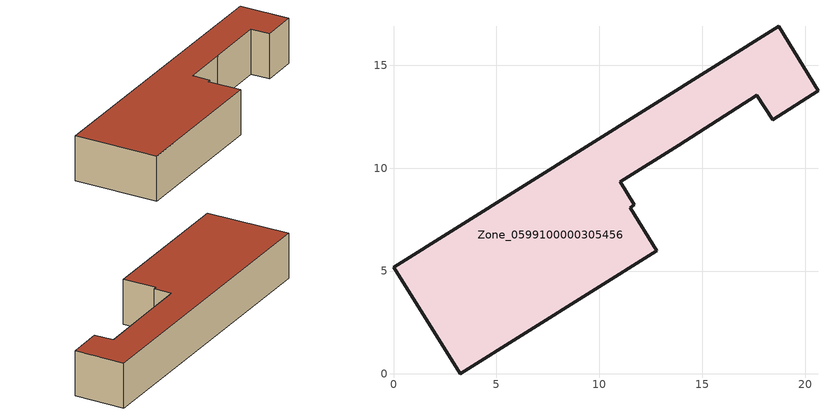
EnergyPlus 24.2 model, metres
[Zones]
Zone_0599100000305456
 floor ground (C_G): 3.24,0 0,5.18 18.71,16.9 20.62,13.75 18.43,12.35 17.66,13.55 13.87,11.11 11.02,9.33 11.7,8.22 11.49,8.08 12.8,5.99 z0
 wall outside (C_F): 11.02,9.33 13.87,11.11 17.66,13.55 18.43,12.35 20.62,13.75 18.71,16.9 0,5.18 3.24,0 12.8,5.99 11.49,8.08 11.7,8.22 11.02,9.33 z0:3.27
 roof outside (C_R): 18.71,16.9 0,5.18 3.24,0 12.8,5.99 11.49,8.08 11.7,8.22 11.02,9.33 13.87,11.11 17.66,13.55 18.43,12.35 20.62,13.75 z3.27
[BUILDING]
Pand.0599100000305456: North Axis=0; Terrain=City; Loads Convergence Tolerance Value=0.04; Temperature Convergence Tolerance Value=0.4; Solar Distribution=FullExterior; Maximum Number of Warmup Days=25; Minimum Number of Warmup Days=1
[Site:Location]
Rotterdam.The.Hague.AP_ZH_NLD Design_Conditions: Latitude=51.96; Longitude=4.45; Time Zone=1; Elevation=-4.5
[SITE:GROUNDTEMPERATURE:BUILDINGSURFACE]
18, 18, 18, 18, 18, 18, 18, 18, 18, 18, 18, 18
[MATERIAL] Thermal Absorptance=0.9; Solar Absorptance=0.7; Visible Absorptance=0.7
Name | Roughness | Thickness | Conductivity | Density | Specific Heat
G.TI.1946 | MediumSmooth | 0.15 | 1 | 540 | 1210
F.TI.1946 | Rough | 0.3 | 0.857143 | 1920 | 840
R.TI.1946 | MediumRough | 0.2 | 0.1 | 1500 | 1000
[CONSTRUCTION]
C_G: G.TI.1946
C_F: F.TI.1946
C_R: R.TI.1946
[ZONE]
Zone_0599100000305456: Type=1; Multiplier=1; Ceiling Height=Autocalculate; Volume=Autocalculate; Floor Area=autocalculate; Part of Total Floor Area=Yes
[ZONEINFILTRATION:DESIGNFLOWRATE]
Infil_Zone_0599100000305456: Zone or ZoneList or Space or SpaceList=Zone_0599100000305456; Schedule=AlwaysOn; Design Flow Rate Calculation Method=Flow/Area; Flow Rate per Floor Area=0.003; Constant Term Coefficient=1; Temperature Term Coefficient=0; Velocity Term Coefficient=0; Velocity Squared Term Coefficient=0
[HVACTEMPLATE:ZONE:IDEALLOADSAIRSYSTEM]
Zone_0599100000305456: Maximum Heating Supply Air Temperature=50; Minimum Cooling Supply Air Temperature=13; Maximum Heating Supply Air Humidity Ratio=0.0156; Minimum Cooling Supply Air Humidity Ratio=0.0077; Heating Limit=NoLimit; Cooling Limit=NoLimit; Dehumidification Control Type=ConstantSensibleHeatRatio; Cooling Sensible Heat Ratio=0.7; Dehumidification Setpoint=60; Humidification Control Type=None; Humidification Setpoint=30; Outdoor Air Method=None; Outdoor Air Flow Rate per Person=0.00944; Outdoor Air Flow Rate per Zone Floor Area=0; Outdoor Air Flow Rate per Zone=0; Demand Controlled Ventilation Type=None; Outdoor Air Economizer Type=NoEconomizer; Heat Recovery Type=None; Sensible Heat Recovery Effectiveness=0.7; Latent Heat Recovery Effectiveness=0.65
[ZONECONTROL:THERMOSTAT]
ThermostatControl_Zone_0599100000305456: Zone or ZoneList=Zone_0599100000305456; Control Type Schedule=DualSetpointControlType; Control 1=Thermostat_Zone_0599100000305456; Temperature Difference Between Cutout And Setpoint=0
[THERMOSTATSETPOINT:DUALSETPOINT]
Thermostat_Zone_0599100000305456: Heating Setpoint Temperature Schedule=HeatingSetpoint_Zone_0599100000305456; Cooling Setpoint Temperature Schedule=CoolingSetpoint_Zone_0599100000305456
[SCHEDULE:COMPACT]
HeatingSetpoint_Zone_0599100000305456: Through: 12/31, For: AllDays, Until: 24:00, 21
CoolingSetpoint_Zone_0599100000305456: Through: 12/31, For: AllDays, Until: 24:00, 24
DualSetpointControlType: Through: 12/31, For: AllDays, Until: 24:00, 4
AlwaysOn: Through: 12/31, For: AllDays, Until: 24:00, 1
